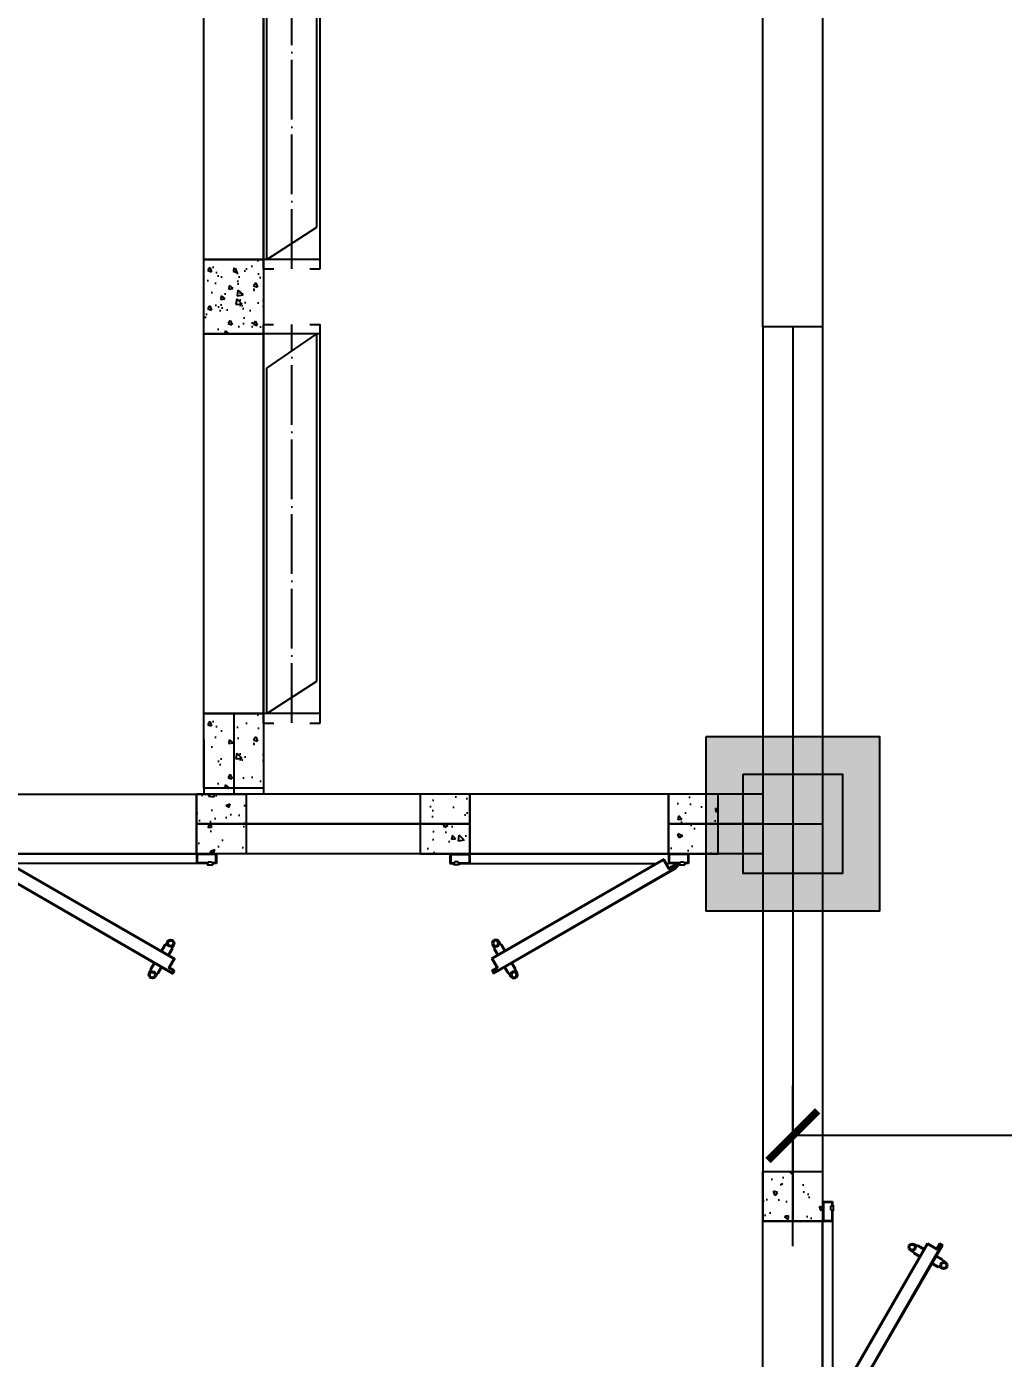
# Model space of a CAD drawing. Header units: inches. Extents: x -26985 to 86262, y -10753 to 149570.
# Drawn here: x -3652 to 279, y 43336 to 48696 of the extents above; entities that cross this region are included whole.
import ezdxf

# ---------------------------------------------------------------- set-up
doc = ezdxf.new("R2010")
doc.units = ezdxf.units.IN
doc.header["$MEASUREMENT"] = 0
doc.linetypes.add('ACAD_ISO04W100', pattern=[30, 24, -3, 0, -3])
for name, color, linetype in [('COLUMN', 6, 'Continuous'), ('JYKC', 4, 'Continuous'), ('JYKC-YM', 4, 'Continuous'), ('雨水管', 7, 'Continuous')]:
    doc.layers.add(name, color=color, linetype=linetype)
doc.styles.add('JY-GB', font='gbenor.shx', dxfattribs={"width": 0.8, "bigfont": 'gbcbig.shx'})
doc.dimstyles.new('JY-800', dxfattribs={"dimscale": 400, "dimtxt": 2, "dimasz": 0.5, "dimexe": 0.5, "dimexo": 0, "dimgap": 0.3, "dimtad": 1, "dimdec": 0, "dimtxsty": 'JY-GB', "dimblk": 'ARCHTICK', "dimcen": 2.5, "dimclrd": 86, "dimclre": 86, "dimclrt": 7, "dimadec": 0, "dimazin": 0, "dimtfac": 1, "dimtdec": 0, "dimtmove": 0, "dimatfit": 3, "dimfxl": 1, "dimtfill": 1, "dimlwd": 25, "dimlwe": 25, "dimarcsym": 0})

# ---------------------------------------------------------------- blocks, each defined once
blk = doc.blocks.new('柱左')
at = {"layer": '雨水管'}
h = blk.add_hatch(color=256, dxfattribs=at)
h.paths.add_polyline_path([(26191.4, -879.2), (26791.4, -879.2), (26791.4, -279.2), (26191.4, -279.2)])
h.paths.add_polyline_path([(26931.4, -279.2), (26931.4, -879.2), (27531.4, -879.2), (27531.4, -279.2)])
h.paths.add_polyline_path([(37351.4, -879.2), (37351.4, -279.2), (36751.4, -279.2), (36751.4, -879.2)])
h.paths.add_polyline_path([(47401.4, -279.2), (46701.4, -279.2), (46701.4, -879.2), (47401.4, -879.2)])
h.paths.add_polyline_path([(58701.4, -279.2), (58701.4, -879.2), (59401.4, -879.2), (59401.4, -279.2)])
h.paths.add_polyline_path([(68351.4, -279.2), (67751.4, -279.2), (67751.4, -879.2), (68351.4, -879.2)])
h.paths.add_polyline_path([(78041.4, -879.2), (78041.4, -279.2), (77441.4, -279.2), (77441.4, -879.2)])
h.paths.add_polyline_path([(81461.4, -279.2), (81061.4, -279.2), (81061.4, -879.2), (81461.4, -879.2)])
h.paths.add_polyline_path([(81601.4, -879.2), (82301.4, -879.2), (82301.4, -279.2), (81601.4, -279.2)])
h.paths.add_polyline_path([(94201.4, -879.2), (94901.4, -879.2), (94901.4, -279.2), (94201.4, -279.2)])
h.paths.add_polyline_path([(102801.4, -879.2), (102801.4, -279.2), (102301.4, -279.2), (102301.4, -879.2)])
h.paths.add_polyline_path([(110851.4, -879.2), (110851.4, -279.2), (110251.4, -279.2), (110251.4, -879.2)])
h.paths.add_polyline_path([(110251.4, -9749.2), (110851.4, -9749.2), (110851.4, -9049.2), (110251.4, -9049.2)])
h.paths.add_polyline_path([(102801.4, -9049.2), (102301.4, -9049.2), (102301.4, -9749.2), (102801.4, -9749.2)])
h.paths.add_polyline_path([(94901.4, -9749.2), (94901.4, -9049.2), (94201.4, -9049.2), (94201.4, -9749.2)])
h.paths.add_polyline_path([(81601.4, -9749.2), (82301.4, -9749.2), (82301.4, -9049.2), (81601.4, -9049.2)])
h.paths.add_polyline_path([(81461.4, -9049.2), (81061.4, -9049.2), (81061.4, -9749.2), (81461.4, -9749.2)])
h.paths.add_polyline_path([(77441.4, -9699.2), (78041.4, -9699.2), (78041.4, -9099.2), (77441.4, -9099.2)])
h.paths.add_polyline_path([(67751.4, -9749.2), (68351.4, -9749.2), (68351.4, -9049.2), (67751.4, -9049.2)])
h.paths.add_polyline_path([(58701.4, -9749.2), (59401.4, -9749.2), (59401.4, -9049.2), (58701.4, -9049.2)])
h.paths.add_polyline_path([(47401.4, -9749.2), (47401.4, -9049.2), (46701.4, -9049.2), (46701.4, -9749.2)])
h.paths.add_polyline_path([(37351.4, -9049.2), (36751.4, -9049.2), (36751.4, -9749.2), (37351.4, -9749.2)])
h.paths.add_polyline_path([(27531.4, -9049.2), (26931.4, -9049.2), (26931.4, -9749.2), (27531.4, -9749.2)])
h.paths.add_polyline_path([(26791.4, -9049.2), (26191.4, -9049.2), (26191.4, -9749.2), (26791.4, -9749.2)])
h.paths.add_polyline_path([(26191.4, -22749.2), (26791.4, -22749.2), (26791.4, -22049.2), (26191.4, -22049.2)])
h.paths.add_polyline_path([(26931.4, -22749.2), (27531.4, -22749.2), (27531.4, -22049.2), (26931.4, -22049.2)])
h.paths.add_polyline_path([(37351.4, -22049.2), (36751.4, -22049.2), (36751.4, -22749.2), (37351.4, -22749.2)])
h.paths.add_polyline_path([(47401.4, -22749.2), (47401.4, -22049.2), (46701.4, -22049.2), (46701.4, -22749.2)])
h.paths.add_polyline_path([(58701.4, -22749.2), (59401.4, -22749.2), (59401.4, -22049.2), (58701.4, -22049.2)])
h.paths.add_polyline_path([(67701.4, -22049.2), (67701.4, -22749.2), (68401.4, -22749.2), (68401.4, -22049.2)])
h.paths.add_polyline_path([(81461.4, -22749.2), (81461.4, -22049.2), (80761.4, -22049.2), (80761.4, -22749.2)])
h.paths.add_polyline_path([(82301.4, -22049.2), (81601.4, -22049.2), (81601.4, -22749.2), (82301.4, -22749.2)])
h.paths.add_polyline_path([(94901.4, -22049.2), (94201.4, -22049.2), (94201.4, -22749.2), (94901.4, -22749.2)])
h.paths.add_polyline_path([(102301.4, -22749.2), (102801.4, -22749.2), (102801.4, -22049.2), (102301.4, -22049.2)])
h.paths.add_polyline_path([(110851.4, -22749.2), (110851.4, -22049.2), (110251.4, -22049.2), (110251.4, -22749.2)])
h.paths.add_polyline_path([(110251.4, -32099.2), (110251.4, -32699.2), (110851.4, -32699.2), (110851.4, -32099.2)])
h.paths.add_polyline_path([(102301.4, -32099.2), (102301.4, -32699.2), (102801.4, -32699.2), (102801.4, -32099.2)])
h.paths.add_polyline_path([(94901.4, -32099.2), (94201.4, -32099.2), (94201.4, -32699.2), (94901.4, -32699.2)])
h.paths.add_polyline_path([(81601.4, -32699.2), (82301.4, -32699.2), (82301.4, -32099.2), (81601.4, -32099.2)])
h.paths.add_polyline_path([(80761.4, -32699.2), (81461.4, -32699.2), (81461.4, -32099.2), (80761.4, -32099.2)])
h.paths.add_polyline_path([(67701.4, -32699.2), (68401.4, -32699.2), (68401.4, -32099.2), (67701.4, -32099.2)])
h.paths.add_polyline_path([(58701.4, -32699.2), (59401.4, -32699.2), (59401.4, -32099.2), (58701.4, -32099.2)])
h.paths.add_polyline_path([(47401.4, -32699.2), (47401.4, -32099.2), (46701.4, -32099.2), (46701.4, -32699.2)])
h.paths.add_polyline_path([(37351.4, -32099.2), (36751.4, -32099.2), (36751.4, -32699.2), (37351.4, -32699.2)])
h.paths.add_polyline_path([(26931.4, -32699.2), (27531.4, -32699.2), (27531.4, -32099.2), (26931.4, -32099.2)])
h.paths.add_polyline_path([(26791.4, -32199.2), (26191.4, -32199.2), (26191.4, -32599.2), (26791.4, -32599.2)])
h.paths.add_polyline_path([(26191.4, -37699.2), (26791.4, -37699.2), (26791.4, -37099.2), (26191.4, -37099.2)])
at = {"layer": 'COLUMN'}
blk.add_lwpolyline([(59401.4, -9049.2), (58701.4, -9049.2), (58701.4, -9749.2), (59401.4, -9749.2)], close=True, dxfattribs=at)
blk = doc.blocks.new('JYGM-B800-P')
at = {"layer": 'JYKC', "linetype": 'Continuous', "lineweight": -3}
h = blk.add_hatch(dxfattribs=at)
h.set_pattern_fill('AR-CONC', color=8, style=0)
h.set_pattern_definition([(50, (-10138.68, 51.1), (182.1847, -15.939), [19.05, -209.55]), (355, (-10138.68, 51.1), (-35.2428, 191.0566), [15.24, -167.64]), (100.451, (-10123.5, 49.77), (146.9425, 175.1167), [16.19, -178.09]), (46.1842, (-10138.68, 101.9), (271.079, -42.0423), [28.575, -314.325]), (96.6356, (-10116.1, 98.4), (237.404, 247.4256), [24.285, -267.135]), (351.184, (-10138.68, 101.9), (237.4046, 247.425), [22.86, -251.46]), (21, (-10113.28, 89.2), (151.6149, -102.2655), [19.05, -209.55]), (326, (-10113.28, 89.2), (61.802, 184.188), [15.24, -167.64]), (71.4514, (-10100.64, 80.67), (213.4165, 81.9229), [16.19, -178.09]), (37.5, (-10138.68, 51.093), (3.0886, 84.55504), [0, -165.608, 0, -170.18, 0, -168.275]), (7.5, (-10138.68, 51.09), (66.81966, 100.1806), [0, -97.028, 0, -161.798, 0, -64.135]), (327.5, (-10195.32, 51.093), (135.5906, -5.72874), [0, -63.5, 0, -198.12, 0, -262.89]), (317.5, (-10220.72, 51.09), (148.1292, 25.4265), [0, -82.55, 0, -131.572, 0, -186.69])])
h.paths.add_polyline_path([(0, 240), (-200, 240), (-200, 0), (0, 0)])
h.paths.add_polyline_path([(1000, 240), (800, 240), (800, 0), (679, 0), (1000, 0)])
at = {"layer": 'JYKC-YM', "linetype": 'Continuous', "lineweight": -3}
h = blk.add_hatch(dxfattribs=at)
h.set_pattern_fill('AR-CONC', color=8, style=0)
h.set_pattern_definition([(50, (-10138.68, 51.1), (182.1847, -15.939), [19.05, -209.55]), (355, (-10138.68, 51.1), (-35.2428, 191.0566), [15.24, -167.64]), (100.451, (-10123.5, 49.77), (146.9425, 175.1167), [16.19, -178.09]), (46.1842, (-10138.68, 101.9), (271.079, -42.0423), [28.575, -314.325]), (96.6356, (-10116.1, 98.4), (237.404, 247.4256), [24.285, -267.135]), (351.184, (-10138.68, 101.9), (237.4046, 247.425), [22.86, -251.46]), (21, (-10113.28, 89.2), (151.6149, -102.2655), [19.05, -209.55]), (326, (-10113.28, 89.2), (61.802, 184.188), [15.24, -167.64]), (71.4514, (-10100.64, 80.67), (213.4165, 81.9229), [16.19, -178.09]), (37.5, (-10138.68, 51.093), (3.0886, 84.55504), [0, -165.608, 0, -170.18, 0, -168.275]), (7.5, (-10138.68, 51.09), (66.81966, 100.1806), [0, -97.028, 0, -161.798, 0, -64.135]), (327.5, (-10195.32, 51.093), (135.5906, -5.72874), [0, -63.5, 0, -198.12, 0, -262.89]), (317.5, (-10220.72, 51.09), (148.1292, 25.4265), [0, -82.55, 0, -131.572, 0, -186.69])])
h.paths.add_polyline_path([(0, 240), (-200, 240), (-200, 0), (0, 0)])
h.paths.add_polyline_path([(1000, 240), (800, 240), (800, 0), (679, 0), (1000, 0)])
at = {"layer": 'JYKC', "color": 132, "linetype": 'Continuous'}
for p, q in [((0, 0), (0, 240)), ((800, 0), (800, 240))]:
    blk.add_line(p, q, dxfattribs=at)
at = {"layer": 'JYKC', "color": 7, "linetype": 'Continuous', "lineweight": -3}
for p, q in [((0, 240), (800, 240)), ((0, 0), (800, 0))]:
    blk.add_line(p, q, dxfattribs=at)
at = {"layer": 'JYKC', "color": 136, "linetype": 'Continuous', "lineweight": -3}
for p, q in [((-80, 0), (0, 0)), ((-80, 0), (-80, -40)), ((0, 0), (0, -40)), ((880, 0), (800, 0)), ((800, 0), (800, -40)), ((880, 0), (880, -40)), ((-80, -40), (-62.5, -40)), ((-77, -3), (-3, -3)), ((-77, -3), (-77, -37)), ((-77, -37), (-62.5, -37)), ((-45.5, -37), (-3, -37)), ((-45.5, -40), (0, -40)), ((-21.3, -50.3), (-25.8, -58.1)), ((-21.3, -50.3), (-0.5, -62.3)), ((-3, -3), (-3, -37)), ((20.5, -25.9), (-0.5, -62.3)), ((20.5, -25.9), (708.1, -422.9)), ((845.5, -40), (800, -40)), ((877, -3), (803, -3)), ((803, -3), (803, -37)), ((845.5, -37), (803, -37)), ((877, -37), (862.5, -37)), ((880, -40), (862.5, -40)), ((877, -3), (877, -37)), ((-25.8, -58.1), (703.4, -479.1)), ((672.1, -365.3), (657.6, -390.4)), ((683.4, -351.8), (660.2, -391.9)), ((672.1, -365.3), (674.7, -366.8)), ((708.8, -367.8), (686.2, -406.9)), ((708.1, -422.9), (687.1, -459.3)), ((703.3, -383.3), (688.8, -408.4)), ((700.7, -381.8), (703.3, -383.3)), ((608.6, -481.3), (631.7, -441.2)), ((614.7, -464.8), (629.1, -439.7)), ((614.7, -464.8), (617.3, -466.3)), ((635.2, -495.3), (657.7, -456.2)), ((643.2, -481.3), (645.8, -482.8)), ((645.8, -482.8), (660.3, -457.7)), ((707.9, -471.3), (687.1, -459.3)), ((707.9, -471.3), (703.4, -479.1))]:
    blk.add_line(p, q, dxfattribs=at)
at = {"layer": 'JYKC', "color": 132, "linetype": 'Continuous', "lineweight": -3}
for p, q in [((0, 0), (800, 0)), ((-22.4, -46.2), (-29.9, -59.2)), ((-22.4, -46.2), (-1.6, -58.2)), ((19.4, -21.9), (-1.6, -58.2)), ((8.9, -40), (0, -40)), ((19.4, -21.9), (712.2, -421.9)), ((800, -40), (50.8, -40)), ((-29.9, -59.2), (704.5, -483.2)), ((712.2, -421.9), (691.2, -458.2)), ((712, -470.2), (691.2, -458.2)), ((712, -470.2), (704.5, -483.2))]:
    blk.add_line(p, q, dxfattribs=at)
at = {"layer": 'JYKC', "color": 136}
for p, q in [((-65.5, -40), (-65.5, -44.3)), ((-42.5, -44.3), (-65.5, -44.3)), ((-60.5, -32.9), (-62.5, -34.9)), ((-62.5, -34.9), (-62.5, -40)), ((-47.5, -32.9), (-60.5, -32.9)), ((-45.5, -34.9), (-47.5, -32.9)), ((-45.5, -34.9), (-45.5, -40)), ((-42.5, -40), (-42.5, -44.3)), ((842.5, -40), (842.5, -44.3)), ((842.5, -44.3), (865.5, -44.3)), ((845.5, -34.9), (847.5, -32.9)), ((845.5, -34.9), (845.5, -40)), ((847.5, -32.9), (860.5, -32.9)), ((860.5, -32.9), (862.5, -34.9)), ((862.5, -34.9), (862.5, -40)), ((865.5, -40), (865.5, -44.3))]:
    blk.add_line(p, q, dxfattribs=at)
at = {"layer": 'JYKC', "color": 7, "linetype": 'Continuous', "lineweight": -3}
for points in [[(-200, 240), (0, 240), (0, 0), (-200, 0)], [(800, 240), (1000, 240), (1000, 0), (800, 0)]]:
    blk.add_lwpolyline(points, close=True, dxfattribs=at)
at = {"layer": 'JYKC', "color": 136, "linetype": 'Continuous', "lineweight": -3}
for centre, radius in [((-31.1, -47.1), 7.09), ((-31.1, -47.1), 2.8), ((695.8, -360.3), 15), ((695.8, -360.3), 10), ((622.2, -487.8), 15), ((622.2, -487.8), 10)]:
    blk.add_circle(centre, radius, dxfattribs=at)
at = {"layer": 'JYKC-YM', "color": 7, "linetype": 'Continuous', "lineweight": -3}
for p, q in [((0, 240), (800, 240)), ((0, 0), (800, 0))]:
    blk.add_line(p, q, dxfattribs=at)
for points in [[(-200, 240), (0, 240), (0, 0), (-200, 0)], [(800, 240), (1000, 240), (1000, 0), (800, 0)]]:
    blk.add_lwpolyline(points, close=True, dxfattribs=at)
at = {"layer": 'JYKC-YM', "color": 6, "linetype": 'Continuous'}
blk.add_lwpolyline([(0, 240), (800, 240), (800, 0), (0, 0)], close=True, dxfattribs=at)
blk = doc.blocks.new('JYCL-B1528-P')
at = {"layer": 'JYKC-YM', "linetype": 'Continuous', "lineweight": -3}
h = blk.add_hatch(dxfattribs=at)
h.set_pattern_fill('AR-CONC', color=8, style=0)
h.set_pattern_definition([(50, (-17511.29, -9797.82), (182.1847, -15.9391), [19.05, -209.55]), (355, (-17511.29, -9797.82), (-35.2428, 191.0566), [15.24, -167.64]), (100.451, (-17496.1, -9799.15), (146.9425, 175.1167), [16.19, -178.09]), (46.1842, (-17511.29, -9747.02), (271.079, -42.0423), [28.575, -314.325]), (96.6356, (-17488.7, -9750.52), (237.4042, 247.4256), [24.285, -267.135]), (351.184, (-17511.29, -9747.02), (237.4046, 247.425), [22.86, -251.46]), (21, (-17485.89, -9759.72), (151.6149, -102.2655), [19.05, -209.55]), (326, (-17485.89, -9759.72), (61.802, 184.188), [15.24, -167.64]), (71.4514, (-17473.25, -9768.24), (213.4165, 81.9229), [16.19, -178.09]), (37.5, (-17511.285, -9797.82), (3.0886, 84.55504), [0, -165.608, 0, -170.18, 0, -168.275]), (7.5, (-17511.285, -9797.82), (66.81966, 100.18057), [0, -97.028, 0, -161.798, 0, -64.135]), (327.5, (-17567.93, -9797.82), (135.5906, -5.72874), [0, -63.5, 0, -198.12, 0, -262.89]), (317.5, (-17593.33, -9797.82), (148.1292, 25.4265), [0, -82.55, 0, -131.572, 0, -186.69])])
h.paths.add_polyline_path([(0, 0), (-300, 0), (-300, -240), (0, -240)])
h = blk.add_hatch(dxfattribs=at)
h.set_pattern_fill('AR-CONC', color=8, style=0)
h.set_pattern_definition([(50, (-15683.29, -9797.82), (182.1847, -15.9391), [19.05, -209.55]), (355, (-15683.29, -9797.82), (-35.2428, 191.0566), [15.24, -167.64]), (100.451, (-15668.1, -9799.15), (146.9425, 175.1167), [16.19, -178.09]), (46.1842, (-15683.29, -9747.02), (271.079, -42.0423), [28.575, -314.325]), (96.6356, (-15660.7, -9750.52), (237.4042, 247.4256), [24.285, -267.135]), (351.184, (-15683.29, -9747.02), (237.4046, 247.425), [22.86, -251.46]), (21, (-15657.89, -9759.72), (151.6149, -102.2655), [19.05, -209.55]), (326, (-15657.89, -9759.72), (61.802, 184.188), [15.24, -167.64]), (71.4514, (-15645.25, -9768.24), (213.4165, 81.9229), [16.19, -178.09]), (37.5, (-15683.285, -9797.82), (3.0886, 84.55504), [0, -165.608, 0, -170.18, 0, -168.275]), (7.5, (-15683.285, -9797.82), (66.81966, 100.18057), [0, -97.028, 0, -161.798, 0, -64.135]), (327.5, (-15739.93, -9797.82), (135.5906, -5.72874), [0, -63.5, 0, -198.12, 0, -262.89]), (317.5, (-15765.33, -9797.82), (148.1292, 25.4265), [0, -82.55, 0, -131.572, 0, -186.69])])
h.paths.add_polyline_path([(1828, 0), (1528, 0), (1528, -240), (1828, -240)])
at = {"layer": 'JYKC', "color": 132}
for p, q in [((1566, 228), (-38, 228)), ((-38, 186.5), (-38, 228)), ((0, 228), (0, 0)), ((1528, 228), (1528, 0)), ((1566, 186.5), (1566, 228)), ((-38, 0), (-38, 40)), ((1566, 0), (-38, 0)), ((137.4, 13.4), (137.4, 13.4)), ((1566, 0), (1566, 41.5))]:
    blk.add_line(p, q, dxfattribs=at)
at = {"layer": 'JYKC', "color": 136}
for p, q in [((1397.8, 214.6), (0, 214.6)), ((137.4, 13.4), (0, 214.6)), ((1528, 13.4), (1397.8, 214.6)), ((1528, 13.4), (137.4, 13.4))]:
    blk.add_line(p, q, dxfattribs=at)
at = {"layer": 'JYKC', "color": 50, "linetype": 'ACAD_ISO04W100', "ltscale": 10}
blk.add_line((1565.4, 114), (-38, 114), dxfattribs=at)
at = {"layer": 'JYKC', "color": 132, "linetype": 'Continuous', "lineweight": -3}
for p, q in [((0, 0), (0, -240)), ((1528, 0), (1528, -240))]:
    blk.add_line(p, q, dxfattribs=at)
at = {"layer": 'JYKC-YM', "color": 7, "linetype": 'Continuous', "lineweight": -3}
for points in [[(-300, 0), (0, 0), (0, -240), (-300, -240)], [(1528, 0), (1828, 0), (1828, -240), (1528, -240)]]:
    blk.add_lwpolyline(points, close=True, dxfattribs=at)
at = {"layer": 'JYKC-YM', "color": 6, "linetype": 'Continuous', "lineweight": -3}
blk.add_lwpolyline([(0, 0), (1528, 0), (1528, -240), (0, -240)], close=True, dxfattribs=at)
blk = doc.blocks.new('2135136')
at = {"layer": 'JYKC'}
blk.add_hatch(color=0, dxfattribs=at).paths.add_polyline_path([(49988.4, -125.8), (49988.4, 274.2), (50388.4, 274.2), (50388.4, -125.8)])
at = {"layer": 'JYKC', "color": 0}
for p, q in [((48188.4, 194.2), (51788.1, 194.2)), ((48188.4, -45.8), (51788.1, -45.8))]:
    blk.add_line(p, q, dxfattribs=at)
at = {"layer": 'JYKC', "color": 1}
for p, q in [((50188.4, -425.8), (50188.4, 194.2)), ((48188.4, 74.2), (51788.1, 74.2)), ((50188.4, -2325.8), (50188.4, -1225.8)), ((49744.7, -2175.8), (50068.4, -2175.8))]:
    blk.add_line(p, q, dxfattribs=at)
at = {"layer": 'JYKC', "color": 7, "linetype": 'Continuous', "lineweight": -3}
for p, q in [((50068.4, -45.8), (50068.4, -425.8)), ((50308.4, -45.8), (50308.4, -425.8)), ((50068.4, -1225.8), (50068.4, -2325.8)), ((50308.4, -1225.8), (50308.4, -2325.8)), ((49848.7, -2055.8), (50068.4, -2055.8)), ((49848.7, -2295.8), (50068.4, -2295.8))]:
    blk.add_line(p, q, dxfattribs=at)
at = {"layer": 'JYKC', "color": 1, "linetype": 'Continuous', "lineweight": -3}
for p, q in [((50188.4, -45.8), (50188.4, -425.8)), ((50188.4, -1225.8), (50188.4, -2325.8))]:
    blk.add_line(p, q, dxfattribs=at)
at = {"layer": 'JYKC', "color": 0}
blk.add_lwpolyline([(49988.4, -125.8), (49988.4, 274.2), (50388.4, 274.2), (50388.4, -125.8)], close=True, dxfattribs=at)
at = {"layer": 'JYKC', "color": 6, "linetype": 'Continuous', "lineweight": -3}
blk.add_lwpolyline([(46188.4, 194.2), (48188.4, 194.2), (48188.4, -45.8), (46188.4, -45.8)], close=True, dxfattribs=at)
at = {"layer": 'JYKC', "color": 7}
for p, rotation in [((52588.1, 194.2), 180.0000000000433), ((50308.4, -3125.8), 90)]:
    blk.add_blockref('JYGM-B800-P', p, dxfattribs=dict(at, rotation=rotation))
at = {"layer": 'JYKC', "color": 7, "xscale": -1, "rotation": 90}
blk.add_blockref('JYGM-B800-P', (50308.4, -425.8), dxfattribs=at)
at = {"layer": 'JYKC', "color": 5, "linetype": 'Continuous', "lineweight": -3}
for p in [(46388.7, -2055.8), (48216.7, -2055.8)]:
    blk.add_blockref('JYCL-B1528-P', p, dxfattribs=at)
blk = doc.blocks.new('_ArchTick')
at = {"color": 0, "linetype": 'ByBlock', "const_width": 0.15}
blk.add_lwpolyline([(-0.5, -0.5), (0.5, 0.5)], dxfattribs=at)
blk = doc.blocks.new('*D54')
at = {"color": 86, "linetype": 'Continuous', "lineweight": 25, "transparency": 16777216}
for p, q in [((-568.6, 43786.9), (-568.6, 44431.9)), ((3566.4, 43786.9), (3566.4, 44431.9)), ((3566.4, 44231.9), (-568.6, 44231.9))]:
    blk.add_line(p, q, dxfattribs=at)
at = {"layer": 'Defpoints', "color": 0, "linetype": 'Continuous', "transparency": 16777216}
for p in [(-568.6, 44231.9), (-568.6, 43786.9), (3566.4, 43786.9)]:
    blk.add_point(p, dxfattribs=at)
at = {"color": 86, "linetype": 'Continuous', "lineweight": 25, "transparency": 16777216, "xscale": 200, "yscale": 200, "zscale": 200, "rotation": 180}
blk.add_blockref('_ArchTick', (-568.6, 44231.9), dxfattribs=at)
at = {"color": 86, "linetype": 'Continuous', "lineweight": 25, "transparency": 16777216, "xscale": 200, "yscale": 200, "zscale": 200}
blk.add_blockref('_ArchTick', (3566.4, 44231.9), dxfattribs=at)
at = {"color": 7, "linetype": 'Continuous', "lineweight": -3, "transparency": 16777216, "insert": (1498.9, 44751.9), "char_height": 800, "attachment_point": 5, "style": 'JY-GB', "bg_fill": 3, "box_fill_scale": 1.25, "bg_fill_color": 256, "bg_fill_true_color": 13158600, "bg_fill_transparency": 0}
blk.add_mtext('4135', dxfattribs=at)

msp = doc.modelspace()

# ---------------------------------------------------------------- block references
at = {"layer": 'JYKC', "color": 0, "linetype": 'Continuous', "lineweight": -3, "rotation": 270}
msp.add_blockref('2135136', (-642.7, 95675.3), dxfattribs=at)
at = {"layer": '雨水管', "rotation": 90}
msp.add_blockref('柱左', (-9967.7, -13564.5), dxfattribs=at)

# ---------------------------------------------------------------- next in the draw order: dimensions: what is measured, and where the dimension line sits
at = {"color": 0, "linetype": 'Continuous', "lineweight": -3}
dim = msp.add_linear_dim(base=(-568.6, 44231.9), p1=(3566.4, 43786.9), p2=(-568.6, 43786.9), dimstyle='JY-800', dxfattribs=at)
dim.commit()
dim.dimension.update_dxf_attribs({"geometry": '*D54', "text_midpoint": (1498.9, 44751.9)})

doc.saveas('drawing.dxf')
